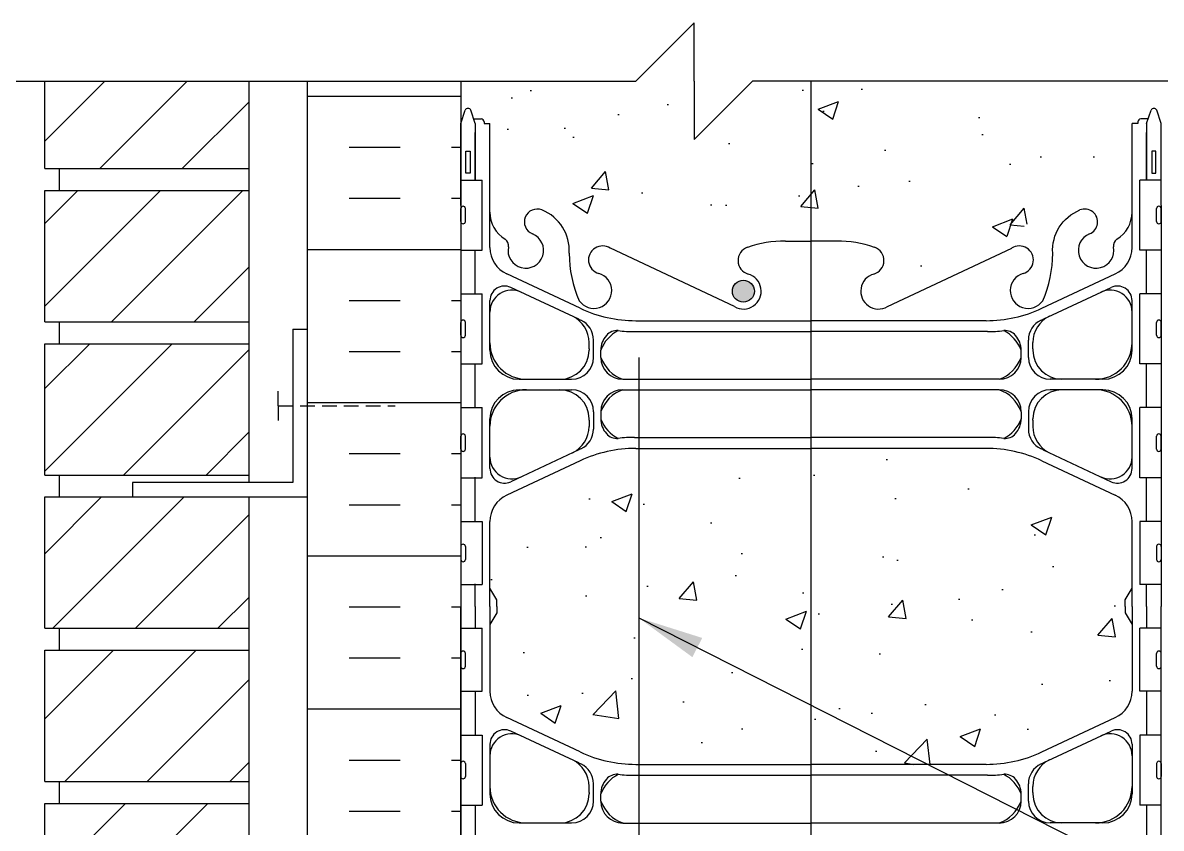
# Model space of a CAD drawing. Header units: inches. Extents: x 43.7 to 99.9, y 14.4 to 88.7.
# Drawn here: x 62.14 to 81.64, y 74.86 to 88.66 of the extents above; entities that cross this region are included whole.
import ezdxf

# ---------------------------------------------------------------- set-up
doc = ezdxf.new("R2010")
doc.units = ezdxf.units.IN
doc.header["$MEASUREMENT"] = 0
doc.linetypes.add('DASHED2', pattern=[0.375, 0.25, -0.125])
for name, color, linetype in [('CUT PLANE', 9, 'Continuous'), ('HATCH', 12, 'Continuous'), ('line25', 2, 'Continuous'), ('LINE3', 3, 'Continuous'), ('LINE50', 5, 'Continuous'), ('LINE9', 9, 'Continuous'), ('TEXT', 4, 'Continuous'), ('Web_Edge', 9, 'Continuous')]:
    doc.layers.add(name, color=color, linetype=linetype)
doc.styles.add('DIM', font='romans.shx', dxfattribs={"width": 0.7})
doc.dimstyles.new('ext_12', dxfattribs={"dimscale": 12, "dimtxt": 0.09375, "dimasz": 0.09375, "dimexe": 0.09375, "dimexo": 0.0625, "dimgap": 0.0625, "dimtad": 1, "dimdec": 1, "dimzin": 3, "dimdsep": 46, "dimlunit": 4, "dimtxsty": 'DIM', "dimcen": 0.09, "dimdle": 0.09375, "dimclrt": 4, "dimadec": 0, "dimazin": 0, "dimtfac": 1, "dimtdec": 1, "dimtmove": 2, "dimatfit": 3, "dimfxl": 0, "dimfrac": 2, "dimtolj": 1, "dimtzin": 0, "dimarcsym": 0})

msp = doc.modelspace()

# ---------------------------------------------------------------- hatches: boundary and pattern name
at = {"layer": 'HATCH'}
h = msp.add_hatch(dxfattribs=at)
h.set_pattern_fill('AR-CONC', color=256, scale=0.5, style=0)
h.set_pattern_definition([(50, (103.2275, 49.7785), (3.5863, -0.31376), [0.375, -4.125]), (355, (103.2275, 49.7785), (-0.69376, 3.76096), [0.3, -3.3]), (100.4514, (103.5264, 49.7524), (2.89255, 3.4472), [0.3187, -3.5057]), (46.184, (103.2275, 50.7785), (5.3362, -0.8276), [0.5625, -6.1875]), (96.636, (103.672, 50.7095), (4.6733, 4.8706), [0.47805, -5.25856]), (351.184, (103.2275, 50.7785), (4.6733, 4.8706), [0.45, -4.95]), (21, (103.7275, 50.5285), (2.98454, -2.0131), [0.375, -4.125]), (326, (103.7275, 50.5285), (1.21658, 3.62575), [0.3, -3.3]), (71.4514, (103.9762, 50.3608), (4.20111, 1.61265), [0.3187, -3.5057]), (37.5, (103.2275, 49.7785), (0.0608, 1.66447), [0, -3.26, 0, -3.35, 0, -3.3125]), (7.5, (103.2275, 49.7785), (1.31535, 1.97206), [0, -1.91, 0, -3.185, 0, -1.2625]), (327.5, (102.1125, 49.7785), (2.669112, -0.112774), [0, -1.25, 0, -3.9, 0, -5.175]), (317.5, (101.6125, 49.7785), (2.91593, 0.50052), [0, -1.625, 0, -2.59, 0, -3.675])])
h.paths.add_polyline_path([(75.643, 87.661), (74.643, 87.661), (73.643, 86.661), (73.643, 88.661), (72.643, 87.661), (69.643, 87.661), (69.67, 87.643), (69.698, 87.625), (69.725, 87.607), (69.752, 87.589), (69.779, 87.571), (69.806, 87.553), (69.832, 87.535), (69.858, 87.516), (69.884, 87.497), (69.91, 87.479), (69.935, 87.459), (69.96, 87.44), (69.984, 87.421), (70.008, 87.401), (70.031, 87.381), (70.054, 87.36), (70.076, 87.339), (70.098, 87.318), (70.119, 87.297), (70.139, 87.275), (70.158, 87.252), (70.177, 87.229), (70.194, 87.206), (70.211, 87.182), (70.227, 87.158), (70.242, 87.133), (70.256, 87.107), (70.269, 87.081), (70.281, 87.054), (70.291, 87.027), (70.301, 86.999), (70.309, 86.97), (70.317, 86.941), (70.323, 86.911), (70.329, 86.881), (70.333, 86.85), (70.337, 86.819), (70.34, 86.787), (70.342, 86.755), (70.344, 86.723), (70.345, 86.69), (70.346, 86.658), (70.347, 86.625), (70.347, 86.592), (70.347, 86.559), (70.346, 86.526), (70.346, 86.493), (70.346, 86.46), (70.345, 86.427), (70.345, 86.394), (70.345, 86.362), (70.346, 86.33), (70.346, 86.298), (70.347, 86.266), (70.349, 86.235), (70.351, 86.204), (70.354, 86.174), (70.357, 86.144), (70.361, 86.115), (70.366, 86.087), (70.372, 86.059), (70.379, 86.032), (70.387, 86.006), (70.396, 85.98), (70.406, 85.955), (70.418, 85.932), (70.431, 85.909), (70.445, 85.887), (70.461, 85.866), (70.478, 85.847), (70.497, 85.828), (70.517, 85.81), (70.538, 85.793), (70.561, 85.777), (70.584, 85.762), (70.609, 85.748), (70.635, 85.734), (70.662, 85.721), (70.689, 85.709), (70.717, 85.697), (70.746, 85.685), (70.776, 85.674), (70.806, 85.664), (70.837, 85.654), (70.868, 85.644), (70.899, 85.634), (70.93, 85.625), (70.962, 85.615), (70.994, 85.606), (71.026, 85.597), (71.057, 85.588), (71.089, 85.579), (71.12, 85.569), (71.151, 85.56), (71.181, 85.55), (71.212, 85.54), (71.242, 85.53), (71.271, 85.52), (71.301, 85.509), (71.33, 85.499), (71.358, 85.488), (71.387, 85.477), (71.415, 85.466), (71.443, 85.454), (71.471, 85.443), (71.498, 85.431), (71.526, 85.419), (71.553, 85.407), (71.58, 85.395), (71.607, 85.382), (71.633, 85.37), (71.66, 85.357), (71.686, 85.344), (71.712, 85.331), (71.738, 85.318), (71.764, 85.305), (71.79, 85.291), (71.816, 85.277), (71.842, 85.264), (71.867, 85.25), (71.893, 85.235), (71.919, 85.221), (71.944, 85.207), (71.97, 85.192), (71.995, 85.177), (72.021, 85.162), (72.046, 85.147), (72.072, 85.132), (72.098, 85.117), (72.123, 85.102), (72.149, 85.086), (72.175, 85.07), (72.201, 85.054), (72.227, 85.039), (72.253, 85.022), (72.279, 85.006), (72.306, 84.99), (72.332, 84.973), (72.359, 84.957), (72.386, 84.94), (72.413, 84.923), (72.44, 84.906), (72.468, 84.889), (72.495, 84.872), (72.523, 84.855), (72.551, 84.838), (72.579, 84.821), (72.608, 84.803), (72.636, 84.786), (72.665, 84.769), (72.694, 84.753), (72.722, 84.736), (72.751, 84.719), (72.78, 84.703), (72.81, 84.687), (72.839, 84.671), (72.868, 84.656), (72.897, 84.64), (72.927, 84.626), (72.956, 84.611), (72.986, 84.597), (73.015, 84.584), (73.045, 84.571), (73.074, 84.558), (73.104, 84.546), (73.133, 84.535), (73.162, 84.524), (73.192, 84.514), (73.221, 84.505), (73.25, 84.496), (73.28, 84.488), (73.309, 84.481), (73.338, 84.474), (73.367, 84.468), (73.396, 84.463), (73.424, 84.459), (73.453, 84.456), (73.481, 84.454), (73.51, 84.453), (73.538, 84.453), (73.566, 84.454), (73.594, 84.456), (73.621, 84.459), (73.649, 84.463), (73.676, 84.468), (73.703, 84.474), (73.73, 84.482), (73.757, 84.491), (73.783, 84.501), (73.809, 84.512), (73.835, 84.524), (73.861, 84.537), (73.887, 84.551), (73.912, 84.566), (73.937, 84.582), (73.963, 84.598), (73.988, 84.616), (74.013, 84.633), (74.038, 84.651), (74.063, 84.67), (74.087, 84.688), (74.112, 84.708), (74.137, 84.727), (74.162, 84.746), (74.187, 84.766), (74.211, 84.785), (74.236, 84.805), (74.261, 84.824), (74.286, 84.843), (74.311, 84.862), (74.336, 84.88), (74.361, 84.898), (74.387, 84.916), (74.412, 84.933), (74.438, 84.949), (74.464, 84.965), (74.489, 84.979), (74.516, 84.993), (74.542, 85.006), (74.569, 85.018), (74.595, 85.029), (74.623, 85.039), (74.65, 85.048), (74.677, 85.056), (74.705, 85.062), (74.733, 85.068), (74.761, 85.072), (74.79, 85.076), (74.819, 85.079), (74.847, 85.08), (74.876, 85.081), (74.906, 85.081), (74.935, 85.081), (74.965, 85.079), (74.994, 85.077), (75.024, 85.074), (75.054, 85.071), (75.085, 85.066), (75.115, 85.062), (75.145, 85.056), (75.176, 85.05), (75.206, 85.044), (75.237, 85.037), (75.268, 85.03), (75.299, 85.022), (75.33, 85.014), (75.361, 85.006), (75.392, 84.997), (75.424, 84.988), (75.455, 84.979), (75.486, 84.97), (75.517, 84.96), (75.549, 84.951), (75.58, 84.941), (75.612, 84.931), (75.643, 84.921)])
h.paths.add_polyline_path([(81.643, 87.661), (75.643, 87.661), (75.643, 84.921), (75.675, 84.931), (75.706, 84.941), (75.737, 84.951), (75.769, 84.96), (75.8, 84.97), (75.831, 84.979), (75.863, 84.988), (75.894, 84.997), (75.925, 85.006), (75.956, 85.014), (75.987, 85.022), (76.018, 85.03), (76.049, 85.037), (76.08, 85.044), (76.11, 85.05), (76.141, 85.056), (76.171, 85.062), (76.202, 85.066), (76.232, 85.071), (76.262, 85.074), (76.292, 85.077), (76.322, 85.079), (76.351, 85.081), (76.381, 85.081), (76.41, 85.081), (76.439, 85.08), (76.468, 85.079), (76.496, 85.076), (76.525, 85.072), (76.553, 85.068), (76.581, 85.062), (76.609, 85.056), (76.636, 85.048), (76.664, 85.039), (76.691, 85.029), (76.718, 85.018), (76.744, 85.006), (76.771, 84.993), (76.797, 84.979), (76.823, 84.965), (76.849, 84.949), (76.874, 84.933), (76.9, 84.916), (76.925, 84.898), (76.95, 84.88), (76.975, 84.862), (77, 84.843), (77.025, 84.824), (77.05, 84.805), (77.075, 84.785), (77.1, 84.766), (77.125, 84.746), (77.149, 84.727), (77.174, 84.708), (77.199, 84.688), (77.224, 84.67), (77.249, 84.651), (77.273, 84.633), (77.299, 84.616), (77.324, 84.598), (77.349, 84.582), (77.374, 84.566), (77.4, 84.551), (77.425, 84.537), (77.451, 84.524), (77.477, 84.512), (77.503, 84.501), (77.53, 84.491), (77.556, 84.482), (77.583, 84.474), (77.61, 84.468), (77.637, 84.463), (77.665, 84.459), (77.693, 84.456), (77.72, 84.454), (77.748, 84.453), (77.777, 84.453), (77.805, 84.454), (77.833, 84.456), (77.862, 84.459), (77.891, 84.463), (77.92, 84.468), (77.948, 84.474), (77.978, 84.481), (78.007, 84.488), (78.036, 84.496), (78.065, 84.505), (78.094, 84.514), (78.124, 84.524), (78.153, 84.535), (78.183, 84.546), (78.212, 84.558), (78.242, 84.571), (78.271, 84.584), (78.301, 84.597), (78.33, 84.611), (78.359, 84.626), (78.389, 84.64), (78.418, 84.656), (78.447, 84.671), (78.477, 84.687), (78.506, 84.703), (78.535, 84.719), (78.564, 84.736), (78.593, 84.753), (78.621, 84.769), (78.65, 84.786), (78.678, 84.803), (78.707, 84.821), (78.735, 84.838), (78.763, 84.855), (78.791, 84.872), (78.818, 84.889), (78.846, 84.906), (78.873, 84.923), (78.9, 84.94), (78.927, 84.957), (78.954, 84.973), (78.98, 84.99), (79.007, 85.006), (79.033, 85.022), (79.059, 85.039), (79.085, 85.054), (79.111, 85.07), (79.137, 85.086), (79.163, 85.102), (79.189, 85.117), (79.214, 85.132), (79.24, 85.147), (79.265, 85.162), (79.291, 85.177), (79.317, 85.192), (79.342, 85.207), (79.368, 85.221), (79.393, 85.235), (79.419, 85.25), (79.445, 85.264), (79.47, 85.277), (79.496, 85.291), (79.522, 85.305), (79.548, 85.318), (79.574, 85.331), (79.6, 85.344), (79.627, 85.357), (79.653, 85.37), (79.68, 85.382), (79.706, 85.395), (79.733, 85.407), (79.761, 85.419), (79.788, 85.431), (79.815, 85.443), (79.843, 85.454), (79.871, 85.466), (79.899, 85.477), (79.928, 85.488), (79.957, 85.499), (79.986, 85.509), (80.015, 85.52), (80.045, 85.53), (80.075, 85.54), (80.105, 85.55), (80.135, 85.56), (80.166, 85.569), (80.198, 85.579), (80.229, 85.588), (80.261, 85.597), (80.292, 85.606), (80.324, 85.615), (80.356, 85.625), (80.387, 85.634), (80.419, 85.644), (80.449, 85.654), (80.48, 85.664), (80.51, 85.674), (80.54, 85.685), (80.569, 85.697), (80.597, 85.709), (80.625, 85.721), (80.651, 85.734), (80.677, 85.748), (80.702, 85.762), (80.726, 85.777), (80.748, 85.793), (80.77, 85.81), (80.79, 85.828), (80.808, 85.847), (80.826, 85.866), (80.841, 85.887), (80.856, 85.909), (80.869, 85.932), (80.88, 85.955), (80.89, 85.98), (80.899, 86.006), (80.907, 86.032), (80.914, 86.059), (80.92, 86.087), (80.925, 86.115), (80.929, 86.144), (80.933, 86.174), (80.935, 86.204), (80.937, 86.235), (80.939, 86.266), (80.94, 86.298), (80.941, 86.33), (80.941, 86.362), (80.941, 86.394), (80.941, 86.427), (80.941, 86.46), (80.94, 86.493), (80.94, 86.526), (80.94, 86.559), (80.939, 86.592), (80.94, 86.625), (80.94, 86.658), (80.941, 86.69), (80.942, 86.723), (80.944, 86.755), (80.946, 86.787), (80.949, 86.819), (80.953, 86.85), (80.958, 86.881), (80.963, 86.911), (80.969, 86.941), (80.977, 86.97), (80.985, 86.999), (80.995, 87.027), (81.006, 87.054), (81.017, 87.081), (81.03, 87.107), (81.044, 87.133), (81.059, 87.158), (81.075, 87.182), (81.092, 87.206), (81.11, 87.229), (81.128, 87.252), (81.148, 87.275), (81.168, 87.297), (81.188, 87.318), (81.21, 87.339), (81.232, 87.36), (81.255, 87.381), (81.278, 87.401), (81.302, 87.421), (81.326, 87.44), (81.351, 87.459), (81.376, 87.479), (81.402, 87.497), (81.428, 87.516), (81.454, 87.535), (81.481, 87.553), (81.507, 87.571), (81.534, 87.589), (81.561, 87.607), (81.589, 87.625), (81.616, 87.643)])
h = msp.add_hatch(dxfattribs=at)
h.set_pattern_fill('INSUL', color=256, scale=7, style=0)
h.set_pattern_definition([(0, (-2856.5185, -327.3486), (0, 2.625), []), (0, (-2856.5185, -326.4736), (0, 2.625), [0.875, -0.875]), (0, (-2856.5185, -325.5986), (0, 2.625), [0.875, -0.875])])
h.paths.add_polyline_path([(67.018, 69.661), (67.456, 69.661), (67.456, 70.161), (68.956, 70.161), (68.956, 69.661), (69.643, 69.661), (69.643, 87.661), (68.956, 87.661), (68.956, 88.161), (67.456, 88.161), (67.456, 87.661), (67.018, 87.661)])
h = msp.add_hatch(dxfattribs=at)
h.set_pattern_fill('ANSI31', color=256, scale=8, style=0)
h.set_pattern_definition([(45, (-48.0039, -103.0836), (-0.707107, 0.707107), [])])
h.paths.add_polyline_path([(66.018, 87.661), (62.518, 87.661), (62.518, 86.161), (66.018, 86.161)])
h.paths.add_polyline_path([(66.018, 85.786), (62.518, 85.786), (62.518, 84.748), (65.462, 84.748), (66.018, 84.748)])
h.paths.add_polyline_path([(66.018, 84.748), (65.462, 84.748), (62.518, 84.748), (62.518, 83.536), (66.018, 83.536)])
h.paths.add_polyline_path([(66.018, 83.161), (62.518, 83.161), (62.518, 80.911), (66.018, 80.911)])
h.paths.add_polyline_path([(66.018, 80.536), (62.518, 80.536), (62.518, 78.286), (66.018, 78.286)])
h.paths.add_polyline_path([(66.018, 77.911), (62.518, 77.911), (62.518, 75.661), (66.018, 75.661)])
h.paths.add_polyline_path([(66.018, 75.286), (62.518, 75.286), (62.518, 73.036), (66.018, 73.036)])
h.paths.add_polyline_path([(66.018, 72.661), (62.518, 72.661), (62.518, 70.411), (66.018, 70.411), (66.018, 71.286), (64.018, 71.286), (64.018, 71.536), (66.018, 71.536)])
h.paths.add_polyline_path([(66.018, 70.036), (62.518, 70.036), (62.518, 67.786), (66.018, 67.786)])
h.paths.add_polyline_path([(66.018, 67.411), (62.518, 67.411), (62.518, 65.161), (66.018, 65.161)])
h.paths.add_polyline_path([(66.018, 64.786), (62.518, 64.786), (62.518, 63.365), (65.462, 63.365), (66.018, 63.365)])
h.paths.add_polyline_path([(66.018, 63.365), (65.462, 63.365), (62.518, 63.365), (62.518, 62.536), (66.018, 62.536)])
h.paths.add_polyline_path([(66.018, 62.161), (64.018, 62.161), (62.518, 62.161), (62.518, 59.911), (66.018, 59.911)])
h.paths.add_polyline_path([(66.018, 59.536), (62.518, 59.536), (62.518, 57.286), (66.018, 57.286)])
h.paths.add_polyline_path([(66.018, 56.911), (62.518, 56.911), (62.518, 54.661), (66.018, 54.661)])
h.paths.add_polyline_path([(66.018, 54.286), (62.518, 54.286), (62.518, 52.661), (62.964, 52.399), (63.577, 52.036), (66.018, 52.036)])
h = msp.add_hatch(dxfattribs=at)
h.set_pattern_fill('AR-CONC', color=256, scale=0.5, style=0)
h.set_pattern_definition([(50, (103.2275, 31.7785), (3.5863, -0.31376), [0.375, -4.125]), (355, (103.2275, 31.7785), (-0.69376, 3.76096), [0.3, -3.3]), (100.4514, (103.5264, 31.7524), (2.89255, 3.4472), [0.3187, -3.50571]), (46.184, (103.2275, 32.7785), (5.3362, -0.8276), [0.5625, -6.1875]), (96.636, (103.672, 32.7095), (4.6733, 4.8706), [0.47805, -5.25856]), (351.184, (103.2275, 32.7785), (4.6733, 4.8706), [0.45, -4.95]), (21, (103.7275, 32.5285), (2.98454, -2.0131), [0.375, -4.125]), (326, (103.7275, 32.5285), (1.21658, 3.62575), [0.3, -3.3]), (71.4514, (103.9762, 32.3608), (4.20111, 1.61265), [0.3187, -3.50571]), (37.5, (103.2275, 31.7785), (0.0608, 1.66447), [0, -3.26, 0, -3.35, 0, -3.3125]), (7.5, (103.2275, 31.7785), (1.31535, 1.97206), [0, -1.91, 0, -3.185, 0, -1.2625]), (327.5, (102.1125, 31.7785), (2.669112, -0.112774), [0, -1.25, 0, -3.9, 0, -5.175]), (317.5, (101.6125, 31.7785), (2.91593, 0.500525), [0, -1.625, 0, -2.59, 0, -3.675])])
h.paths.add_polyline_path([(81.143, 78.349), (81.023, 78.549), (81.023, 78.661), (81.023, 78.773), (81.143, 78.973), (81.143, 80.114, 0.291097), (80.855, 80.567), (79.597, 81.156, 0.109869), (78.643, 81.368), (75.643, 81.368), (75.643, 75.954), (78.643, 75.954, 0.109869), (79.597, 76.166), (80.855, 76.755, 0.291097), (81.143, 77.208)])
h.paths.add_polyline_path([(75.643, 81.368), (72.643, 81.368, 0.109869), (71.689, 81.156), (70.431, 80.567, 0.291097), (70.143, 80.114), (70.143, 78.973), (70.263, 78.773), (70.263, 78.661), (70.263, 78.549), (70.143, 78.349), (70.143, 77.208, 0.291097), (70.431, 76.755), (71.689, 76.166, 0.109869), (72.643, 75.954), (75.643, 75.954)])
at = {"layer": 'LINE3'}
msp.add_hatch(color=256, dxfattribs=at).paths.add_polyline_path([(74.673, 84.061, 1), (74.298, 84.061, 1)])

# ---------------------------------------------------------------- linework, layer by layer
at = {"layer": 'CUT PLANE'}
for p, q in [((73.643, 88.661), (72.643, 87.661)), ((73.643, 87.661), (73.643, 88.661)), ((61.044, 87.661), (72.643, 87.661)), ((73.643, 86.661), (74.643, 87.661)), ((73.643, 87.661), (73.643, 86.661)), ((86.242, 87.661), (74.643, 87.661))]:
    msp.add_line(p, q, dxfattribs=at)
at = {"layer": 'line25'}
for p, q in [((62.518, 86.161), (62.518, 87.661)), ((66.018, 80.786), (66.018, 87.661)), ((69.643, 87.661), (69.643, 69.661)), ((62.518, 86.161), (66.018, 86.161)), ((62.768, 85.786), (62.768, 86.161)), ((69.643, 85.966), (70.008, 85.966)), ((70.008, 84.766), (70.008, 85.966)), ((81.643, 85.966), (81.278, 85.966)), ((81.278, 84.766), (81.278, 85.966)), ((62.518, 83.536), (62.518, 85.786)), ((62.518, 85.786), (66.018, 85.786)), ((69.643, 85.256), (69.643, 85.476)), ((69.683, 85.516), (69.683, 85.516)), ((69.723, 85.256), (69.723, 85.476)), ((81.563, 85.256), (81.563, 85.476)), ((81.603, 85.516), (81.603, 85.516)), ((81.643, 85.256), (81.643, 85.476)), ((69.643, 85.421), (69.643, 85.421)), ((69.643, 85.311), (69.643, 85.311)), ((81.643, 85.421), (81.643, 85.421)), ((81.643, 85.311), (81.643, 85.311)), ((69.683, 85.216), (69.683, 85.216)), ((81.603, 85.216), (81.603, 85.216)), ((69.643, 84.766), (70.008, 84.766)), ((81.643, 84.766), (81.278, 84.766)), ((69.643, 84.016), (70.008, 84.016)), ((70.008, 82.816), (70.008, 84.016)), ((81.643, 84.016), (81.278, 84.016)), ((81.278, 82.816), (81.278, 84.016)), ((62.518, 83.536), (66.018, 83.536)), ((62.768, 83.161), (62.768, 83.536)), ((69.643, 83.306), (69.643, 83.526)), ((69.683, 83.566), (69.683, 83.566)), ((69.723, 83.306), (69.723, 83.526)), ((81.563, 83.306), (81.563, 83.526)), ((81.603, 83.566), (81.603, 83.566)), ((81.643, 83.306), (81.643, 83.526)), ((69.643, 83.471), (69.643, 83.471)), ((69.643, 83.361), (69.643, 83.361)), ((81.643, 83.471), (81.643, 83.471)), ((81.643, 83.361), (81.643, 83.361)), ((62.518, 83.161), (66.018, 83.161)), ((62.518, 80.911), (62.518, 83.161)), ((69.683, 83.266), (69.683, 83.266)), ((81.603, 83.266), (81.603, 83.266)), ((69.643, 82.816), (70.008, 82.816)), ((81.643, 82.816), (81.278, 82.816)), ((69.643, 82.066), (70.008, 82.066)), ((70.008, 80.866), (70.008, 82.066)), ((81.643, 82.066), (81.278, 82.066)), ((81.278, 80.866), (81.278, 82.066)), ((69.643, 81.356), (69.643, 81.576)), ((69.683, 81.616), (69.683, 81.616)), ((69.723, 81.356), (69.723, 81.576)), ((81.563, 81.356), (81.563, 81.576)), ((81.603, 81.616), (81.603, 81.616)), ((81.643, 81.356), (81.643, 81.576)), ((69.643, 81.521), (69.643, 81.521)), ((69.643, 81.411), (69.643, 81.411)), ((81.643, 81.521), (81.643, 81.521)), ((81.643, 81.411), (81.643, 81.411)), ((69.683, 81.316), (69.683, 81.316)), ((81.603, 81.316), (81.603, 81.316)), ((62.518, 80.911), (66.018, 80.911)), ((62.768, 80.536), (62.768, 80.911)), ((69.643, 80.866), (70.008, 80.866)), ((81.643, 80.866), (81.278, 80.866)), ((62.518, 78.286), (62.518, 80.536)), ((62.518, 80.536), (66.018, 80.536)), ((66.018, 67.661), (66.018, 80.536)), ((69.643, 80.116), (70.008, 80.116)), ((70.008, 80.116), (70.008, 79.036)), ((81.643, 80.116), (81.278, 80.116)), ((81.278, 80.116), (81.278, 79.036)), ((69.643, 79.686), (69.643, 79.466)), ((69.643, 79.631), (69.643, 79.631)), ((69.683, 79.726), (69.683, 79.726)), ((69.723, 79.686), (69.723, 79.466)), ((81.563, 79.686), (81.563, 79.466)), ((81.603, 79.726), (81.603, 79.726)), ((81.643, 79.686), (81.643, 79.466)), ((81.643, 79.631), (81.643, 79.631)), ((69.643, 79.521), (69.643, 79.521)), ((69.683, 79.426), (69.683, 79.426)), ((81.603, 79.426), (81.603, 79.426)), ((81.643, 79.521), (81.643, 79.521)), ((69.643, 79.036), (70.008, 79.036)), ((81.643, 79.036), (81.278, 79.036)), ((62.518, 78.286), (66.018, 78.286)), ((62.768, 77.911), (62.768, 78.286)), ((69.643, 78.286), (70.008, 78.286)), ((70.008, 77.206), (70.008, 78.286)), ((81.643, 78.286), (81.278, 78.286)), ((81.278, 77.206), (81.278, 78.286)), ((62.518, 77.911), (66.018, 77.911)), ((62.518, 75.661), (62.518, 77.911)), ((69.643, 77.636), (69.643, 77.856)), ((69.683, 77.896), (69.683, 77.896)), ((69.723, 77.636), (69.723, 77.856)), ((81.563, 77.636), (81.563, 77.856)), ((81.603, 77.896), (81.603, 77.896)), ((81.643, 77.636), (81.643, 77.856)), ((69.643, 77.801), (69.643, 77.801)), ((69.643, 77.691), (69.643, 77.691)), ((81.643, 77.801), (81.643, 77.801)), ((81.643, 77.691), (81.643, 77.691)), ((69.683, 77.596), (69.683, 77.596)), ((81.603, 77.596), (81.603, 77.596)), ((69.643, 77.206), (70.008, 77.206)), ((81.643, 77.206), (81.278, 77.206)), ((69.643, 76.456), (70.008, 76.456)), ((70.008, 76.456), (70.008, 75.256)), ((81.643, 76.456), (81.278, 76.456)), ((81.278, 76.456), (81.278, 75.256)), ((69.643, 75.966), (69.643, 75.746)), ((69.643, 75.911), (69.643, 75.911)), ((69.683, 76.006), (69.683, 76.006)), ((69.723, 75.966), (69.723, 75.746)), ((81.563, 75.966), (81.563, 75.746)), ((81.603, 76.006), (81.603, 76.006)), ((81.643, 75.966), (81.643, 75.746)), ((81.643, 75.911), (81.643, 75.911)), ((69.643, 75.801), (69.643, 75.801)), ((69.683, 75.706), (69.683, 75.706)), ((81.603, 75.706), (81.603, 75.706)), ((81.643, 75.801), (81.643, 75.801)), ((62.518, 75.661), (66.018, 75.661)), ((62.768, 75.286), (62.768, 75.661)), ((62.518, 73.036), (62.518, 75.286)), ((62.518, 75.286), (66.018, 75.286)), ((69.643, 75.256), (70.008, 75.256)), ((81.643, 75.256), (81.278, 75.256))]:
    msp.add_line(p, q, dxfattribs=at)
for centre, start, end in [((69.683, 85.476), 90, 180), ((69.683, 85.476), 360, 90), ((81.603, 85.476), 90, 180), ((81.603, 85.476), 0, 90), ((69.683, 85.256), 180, 270), ((69.683, 85.256), 270, 0), ((81.603, 85.256), 180, 270), ((81.603, 85.256), 270, 0), ((69.683, 83.526), 90, 180), ((69.683, 83.526), 360, 90), ((81.603, 83.526), 90, 180), ((81.603, 83.526), 0, 90), ((69.683, 83.306), 180, 270), ((69.683, 83.306), 270, 0), ((81.603, 83.306), 180, 270), ((81.603, 83.306), 270, 0), ((69.683, 81.576), 90, 180), ((69.683, 81.576), 360, 90), ((81.603, 81.576), 90, 180), ((81.603, 81.576), 0, 90), ((69.683, 81.356), 180, 270), ((69.683, 81.356), 270, 0), ((81.603, 81.356), 180, 270), ((81.603, 81.356), 270, 0), ((69.683, 79.686), 90, 180), ((69.683, 79.686), 0, 90), ((81.603, 79.686), 90, 180), ((81.603, 79.686), 360, 90), ((69.683, 79.466), 180, 270), ((69.683, 79.466), 270, 0), ((81.603, 79.466), 180, 270), ((81.603, 79.466), 270, 0), ((69.683, 77.856), 90, 180), ((69.683, 77.856), 360, 90), ((81.603, 77.856), 90, 180), ((81.603, 77.856), 0, 90), ((69.683, 77.636), 180, 270), ((69.683, 77.636), 270, 0), ((81.603, 77.636), 180, 270), ((81.603, 77.636), 270, 0), ((69.683, 75.966), 90, 180), ((69.683, 75.966), 0, 90), ((81.603, 75.966), 90, 180), ((81.603, 75.966), 360, 90), ((69.683, 75.746), 180, 270), ((69.683, 75.746), 270, 0), ((81.603, 75.746), 180, 270), ((81.603, 75.746), 270, 0)]:
    msp.add_arc(centre, 0.04, start, end, dxfattribs=at)
at = {"layer": 'LINE3'}
for p, q in [((75.645, 60.927), (75.645, 87.661)), ((72.692, 82.925), (72.692, 43.76))]:
    msp.add_line(p, q, dxfattribs=at)
msp.add_circle((74.485, 84.061), 0.188, dxfattribs=at)
at = {"layer": 'LINE50'}
msp.add_line((67.018, 69.661), (67.018, 87.661), dxfattribs=at)
at = {"layer": 'LINE9'}
for p, q in [((66.768, 83.411), (67.018, 83.411)), ((66.768, 83.411), (66.768, 80.786)), ((64.018, 80.786), (64.018, 80.536)), ((66.768, 80.786), (64.018, 80.786)), ((64.018, 80.536), (67.018, 80.536))]:
    msp.add_line(p, q, dxfattribs=at)
at = {"layer": 'LINE9', "linetype": 'DASHED2'}
for q in [(66.518, 82.348), (66.518, 81.848), (68.518, 82.098)]:
    msp.add_line((66.518, 82.098), q, dxfattribs=at)
at = {"layer": 'TEXT'}
for points in [[(68.528, 85.488, 0, 0.36, 0), (67.448, 85.488, 0, 0, 0), (57.038, 85.488, 0, 0, 0)], [(63.086, 77.613, 0, 0.36, 0), (62.006, 77.613, 0, 0, 0), (55.128, 77.613, 0, 0, 0)]]:
    msp.add_lwpolyline(points, format="xyseb", dxfattribs=at)
at = {"layer": 'Web_Edge'}
for p, q in [((69.643, 86.932), (69.718, 87.162)), ((69.893, 86.932), (69.818, 87.162)), ((69.867, 87.012), (69.993, 87.012)), ((81.419, 87.012), (81.293, 87.012)), ((81.393, 86.932), (81.468, 87.162)), ((81.643, 86.932), (81.568, 87.162)), ((69.893, 86.932), (69.893, 85.966)), ((70.043, 86.962), (70.043, 86.932)), ((70.043, 86.962), (70.043, 86.962)), ((70.043, 86.932), (70.143, 86.932)), ((70.143, 84.81), (70.143, 86.932)), ((81.143, 84.81), (81.143, 86.932)), ((81.243, 86.932), (81.143, 86.932)), ((81.243, 86.962), (81.243, 86.962)), ((81.243, 86.962), (81.243, 86.932)), ((81.393, 86.932), (81.393, 85.966)), ((75.204, 84.921), (75.643, 84.921)), ((76.082, 84.921), (75.643, 84.921)), ((74.333, 83.797), (72.206, 84.797)), ((76.953, 83.797), (79.081, 84.797)), ((71.689, 83.768), (70.431, 84.357)), ((79.597, 83.768), (80.855, 84.357)), ((71.665, 83.581), (70.499, 84.127)), ((79.621, 83.581), (80.787, 84.127)), ((70.143, 83.052), (70.143, 83.9)), ((81.143, 83.052), (81.143, 83.9)), ((72.643, 83.556), (75.643, 83.556)), ((78.643, 83.556), (75.643, 83.556)), ((72.619, 83.369), (75.643, 83.369)), ((78.667, 83.369), (75.643, 83.369)), ((71.843, 83.076), (71.843, 83.18)), ((71.918, 82.927), (71.918, 83.224)), ((79.368, 82.927), (79.368, 83.224)), ((79.443, 83.076), (79.443, 83.18)), ((71.843, 83.076), (71.843, 83.052)), ((72.043, 82.927), (72.043, 83.053)), ((79.243, 82.927), (79.243, 83.053)), ((79.443, 83.076), (79.443, 83.052)), ((70.643, 82.552), (71.543, 82.552)), ((72.418, 82.552), (75.643, 82.552)), ((78.868, 82.552), (75.643, 82.552)), ((80.643, 82.552), (79.743, 82.552)), ((70.643, 82.372), (71.543, 82.372)), ((72.418, 82.372), (75.643, 82.372)), ((78.868, 82.372), (75.643, 82.372)), ((80.643, 82.372), (79.743, 82.372)), ((71.918, 81.997), (71.918, 81.7)), ((72.043, 81.997), (72.043, 81.883)), ((72.043, 81.997), (72.043, 81.871)), ((79.243, 81.997), (79.243, 81.871)), ((79.243, 81.997), (79.243, 81.883)), ((79.368, 81.997), (79.368, 81.7)), ((70.143, 81.024), (70.143, 81.872)), ((71.843, 81.849), (71.843, 81.872)), ((71.843, 81.849), (71.843, 81.745)), ((79.443, 81.849), (79.443, 81.872)), ((79.443, 81.849), (79.443, 81.745)), ((81.143, 81.024), (81.143, 81.872)), ((72.62, 81.556), (75.643, 81.556)), ((78.666, 81.556), (75.643, 81.556)), ((71.666, 81.344), (70.499, 80.797)), ((72.643, 81.368), (75.643, 81.368)), ((78.643, 81.368), (75.643, 81.368)), ((79.62, 81.344), (80.787, 80.797)), ((71.689, 81.156), (70.431, 80.567)), ((79.597, 81.156), (80.855, 80.567)), ((70.143, 78.661), (70.143, 80.114)), ((81.143, 78.661), (81.143, 80.114)), ((70.263, 78.773), (70.143, 78.973)), ((70.263, 78.773), (70.143, 78.973)), ((81.023, 78.773), (81.143, 78.973)), ((81.023, 78.773), (81.143, 78.973)), ((70.143, 78.661), (70.143, 77.208)), ((70.263, 78.661), (70.263, 78.773)), ((70.263, 78.661), (70.263, 78.773)), ((70.263, 78.661), (70.263, 78.549)), ((70.263, 78.661), (70.263, 78.549)), ((81.023, 78.661), (81.023, 78.773)), ((81.023, 78.661), (81.023, 78.773)), ((81.023, 78.661), (81.023, 78.549)), ((81.023, 78.661), (81.023, 78.549)), ((81.143, 78.661), (81.143, 77.208)), ((70.263, 78.549), (70.143, 78.349)), ((70.263, 78.549), (70.143, 78.349)), ((81.023, 78.549), (81.143, 78.349)), ((81.023, 78.549), (81.143, 78.349)), ((71.689, 76.166), (70.431, 76.755)), ((79.597, 76.166), (80.855, 76.755)), ((71.666, 75.978), (70.499, 76.524)), ((79.62, 75.978), (80.787, 76.524)), ((70.143, 76.298), (70.143, 75.45)), ((81.143, 76.298), (81.143, 75.45)), ((72.643, 75.954), (75.643, 75.954)), ((78.643, 75.954), (75.643, 75.954)), ((72.619, 75.766), (75.643, 75.766)), ((78.667, 75.766), (75.643, 75.766)), ((71.843, 75.473), (71.843, 75.577)), ((71.918, 75.325), (71.918, 75.622)), ((79.368, 75.325), (79.368, 75.622)), ((79.443, 75.473), (79.443, 75.577)), ((71.843, 75.473), (71.843, 75.45)), ((72.043, 75.324), (72.043, 75.45)), ((79.243, 75.324), (79.243, 75.45)), ((79.443, 75.473), (79.443, 75.45)), ((70.643, 74.95), (71.543, 74.95)), ((72.418, 74.949), (75.643, 74.949)), ((78.868, 74.949), (75.643, 74.949)), ((80.643, 74.95), (79.743, 74.95))]:
    msp.add_line(p, q, dxfattribs=at)
for points in [[(69.643, 85.532), (69.643, 86.932)], [(81.643, 85.532), (81.643, 86.932)], [(69.893, 85.966), (69.893, 86.782)], [(81.393, 85.966), (81.393, 86.782)], [(69.643, 85.532), (69.643, 78.661)], [(81.643, 85.532), (81.643, 78.661)], [(69.893, 84.016), (69.893, 84.772)], [(81.393, 84.016), (81.393, 84.766)], [(69.893, 82.066), (69.893, 82.822)], [(81.393, 82.066), (81.393, 82.816)], [(69.893, 80.116), (69.893, 80.875)], [(81.393, 80.116), (81.393, 80.866)], [(69.893, 78.661), (69.893, 79.045)], [(81.393, 78.661), (81.393, 79.036)], [(69.643, 71.79), (69.643, 78.661)], [(69.893, 78.661), (69.893, 78.286)], [(81.393, 78.661), (81.393, 78.286)], [(81.643, 71.79), (81.643, 78.661)], [(69.893, 77.206), (69.893, 76.456)], [(81.393, 77.206), (81.393, 76.456)], [(69.893, 75.256), (69.893, 74.506)], [(81.393, 75.256), (81.393, 74.506)]]:
    msp.add_lwpolyline(points, dxfattribs=at)
for points in [[(69.803, 86.082), (69.733, 86.082), (69.733, 86.462), (69.803, 86.462)], [(81.483, 86.082), (81.553, 86.082), (81.553, 86.462), (81.483, 86.462)]]:
    msp.add_lwpolyline(points, close=True, dxfattribs=at)
for points in [[(71.501, 84.711, 0.325312), (71.035, 85.453)], [(79.785, 84.711, -0.325312), (80.251, 85.453)]]:
    msp.add_lwpolyline(points, format="xyb", dxfattribs=at)
for centre, radius, start, end in [((69.768, 87.135), 0.0567, 28.0725, 151.9275), ((81.518, 87.135), 0.0567, 28.0725, 151.9275), ((69.993, 86.962), 0.05, 0, 90), ((81.293, 86.962), 0.05, 90, 180), ((70.953, 85.249), 0.22, 68.1963, 248.1963), ((80.333, 85.249), 0.22, 291.8037, 111.8037), ((70.693, 85.417), 0.55, 180, 238.0732), ((80.593, 85.417), 0.55, 301.9268, 0), ((70.758, 84.761), 0.305, 168.9056, 68.1963), ((80.528, 84.761), 0.305, 111.8037, 11.0944), ((70.336, 84.844), 0.125, 348.9056, 58.0732), ((72.072, 84.597), 0.24, 56.25, 254.2747), ((75.204, 82.921), 2, 90, 108.923), ((76.082, 82.921), 2, 71.077, 90), ((79.214, 84.597), 0.24, 285.7253, 123.75), ((80.95, 84.844), 0.125, 121.9268, 191.0944), ((70.643, 84.81), 0.5, 180, 244.9204), ((73.501, 84.711), 2, 180.0146, 203.9638), ((74.633, 84.586), 0.24, 108.923, 254.2747), ((76.653, 84.586), 0.24, 285.7253, 71.077), ((77.785, 84.711), 2, 336.0362, 359.9854), ((80.643, 84.81), 0.5, 295.0796, 0), ((71.925, 84.072), 0.305, 214.6703, 74.2747), ((74.485, 84.061), 0.305, 240, 74.2747), ((76.801, 84.061), 0.305, 105.7253, 300), ((79.362, 84.072), 0.305, 105.7253, 325.3297), ((70.393, 83.9), 0.25, 64.9204, 180), ((70.518, 83.704), 0.375, 64.9204, 180), ((80.768, 83.704), 0.375, 0, 115.0796), ((80.893, 83.9), 0.25, 0, 115.0796), ((72.643, 85.806), 2.25, 244.9204, 270), ((78.643, 85.806), 2.25, 270, 295.0796), ((71.343, 83.18), 0.5, 0, 64.9204), ((72.619, 85.619), 2.25, 244.9204, 245.9476), ((71.542, 83.224), 0.376, 0.0514, 64.8081), ((79.744, 83.224), 0.376, 115.1919, 179.9486), ((79.943, 83.18), 0.5, 115.0796, 180), ((78.667, 85.619), 2.25, 294.0524, 295.0796), ((72.626, 82.83), 0.624, 117.0966, 159.0881), ((72.419, 83.053), 0.376, 138.3704, 179.9486), ((72.325, 83.137), 0.25, 86.1209, 138.3704), ((72.619, 85.619), 2.25, 262.9228, 270), ((78.667, 85.619), 2.25, 270, 277.0772), ((78.961, 83.137), 0.25, 41.6296, 93.8791), ((78.66, 82.83), 0.624, 20.9119, 62.9034), ((78.867, 83.053), 0.376, 0.0514, 41.6296), ((70.768, 83.177), 0.625, 180, 270), ((80.518, 83.177), 0.625, 270, 0), ((70.643, 83.052), 0.5, 180, 270), ((71.343, 83.052), 0.5, 270, 0), ((71.543, 82.927), 0.375, 270, 0), ((72.625, 83.134), 0.617, 199.5682, 250.4318), ((72.418, 82.927), 0.375, 180, 270), ((78.868, 82.927), 0.375, 270, 0), ((78.661, 83.134), 0.617, 289.5682, 340.4318), ((79.743, 82.927), 0.375, 180, 270), ((79.943, 83.052), 0.5, 180, 270), ((80.643, 83.052), 0.5, 270, 0), ((70.768, 81.747), 0.625, 90, 180), ((70.643, 81.872), 0.5, 90, 180), ((71.343, 81.872), 0.5, 0, 90), ((71.543, 81.997), 0.375, 360, 90), ((72.625, 81.791), 0.617, 109.6458, 160.4318), ((72.418, 81.997), 0.375, 90, 180), ((78.868, 81.997), 0.375, 360, 90), ((78.661, 81.791), 0.617, 19.5682, 70.3542), ((79.743, 81.997), 0.375, 90, 180), ((79.943, 81.872), 0.5, 90, 180), ((80.518, 81.747), 0.625, 360, 90), ((80.643, 81.872), 0.5, 0, 90), ((71.343, 81.745), 0.5, 295.0796, 360), ((72.626, 82.094), 0.624, 200.9119, 242.8949), ((72.419, 81.872), 0.376, 180.0491, 221.6135), ((78.66, 82.094), 0.624, 297.1051, 339.0881), ((78.867, 81.872), 0.376, 318.3865, 359.9509), ((79.943, 81.745), 0.5, 180, 244.9204), ((71.542, 81.7), 0.376, 295.187, 359.9509), ((72.325, 81.788), 0.25, 221.6135, 273.8988), ((72.62, 79.306), 2.25, 90, 97.097), ((78.666, 79.306), 2.25, 82.903, 90), ((78.961, 81.788), 0.25, 266.1012, 318.3865), ((79.744, 81.7), 0.376, 180.0491, 244.813), ((72.62, 79.306), 2.25, 114.0752, 115.0796), ((72.643, 79.118), 2.25, 90, 115.0796), ((78.643, 79.118), 2.25, 64.9204, 90), ((78.666, 79.306), 2.25, 64.9204, 65.9248), ((70.518, 81.22), 0.375, 180, 295.0796), ((80.768, 81.22), 0.375, 244.9204, 360), ((70.393, 81.024), 0.25, 180, 295.0796), ((80.893, 81.024), 0.25, 244.9204, 0), ((70.643, 80.114), 0.5, 115.0796, 180), ((80.643, 80.114), 0.5, 0, 64.9204), ((70.643, 77.208), 0.5, 180, 244.9204), ((80.643, 77.208), 0.5, 295.0796, 360), ((70.393, 76.298), 0.25, 64.9204, 180), ((70.518, 76.101), 0.375, 64.9204, 180), ((80.768, 76.101), 0.375, 0, 115.0796), ((80.893, 76.298), 0.25, 360, 115.0796), ((72.643, 78.204), 2.25, 244.9204, 270), ((78.643, 78.204), 2.25, 270, 295.0796), ((71.343, 75.577), 0.5, 0, 64.9204), ((72.62, 78.016), 2.25, 244.9204, 245.9248), ((71.542, 75.621), 0.376, 0.0491, 64.813), ((79.744, 75.621), 0.376, 115.187, 179.9509), ((79.943, 75.577), 0.5, 115.0796, 180), ((78.666, 78.016), 2.25, 294.0752, 295.0796), ((72.626, 75.227), 0.624, 117.0966, 159.0881), ((72.419, 75.45), 0.376, 138.3704, 179.9486), ((72.325, 75.534), 0.25, 86.1209, 138.3704), ((72.619, 78.016), 2.25, 262.9228, 270), ((78.667, 78.016), 2.25, 270, 277.0772), ((78.961, 75.534), 0.25, 41.6296, 93.8791), ((78.66, 75.227), 0.624, 20.9119, 62.9034), ((78.867, 75.45), 0.376, 0.0514, 41.6296), ((70.768, 75.575), 0.625, 180, 270), ((80.518, 75.575), 0.625, 270, 0), ((70.643, 75.45), 0.5, 180, 270), ((71.343, 75.45), 0.5, 270, 0), ((71.543, 75.325), 0.375, 270, 0), ((72.418, 75.324), 0.375, 180, 270), ((72.625, 75.531), 0.617, 199.5682, 250.4318), ((78.661, 75.531), 0.617, 289.5682, 340.4318), ((78.868, 75.324), 0.375, 270, 0), ((79.743, 75.325), 0.375, 180, 270), ((79.943, 75.45), 0.5, 180, 270), ((80.643, 75.45), 0.5, 270, 360)]:
    msp.add_arc(centre, radius, start, end, dxfattribs=at)

# ---------------------------------------------------------------- leaders
at = {"layer": 'TEXT'}
msp.add_leader([(72.692, 78.464), (85.745, 71.848), (87.766, 71.848)], dimstyle='ext_12', override={"dimgap": 0.0625, "dimtad": 0}, dxfattribs=at)

doc.saveas('drawing.dxf')
